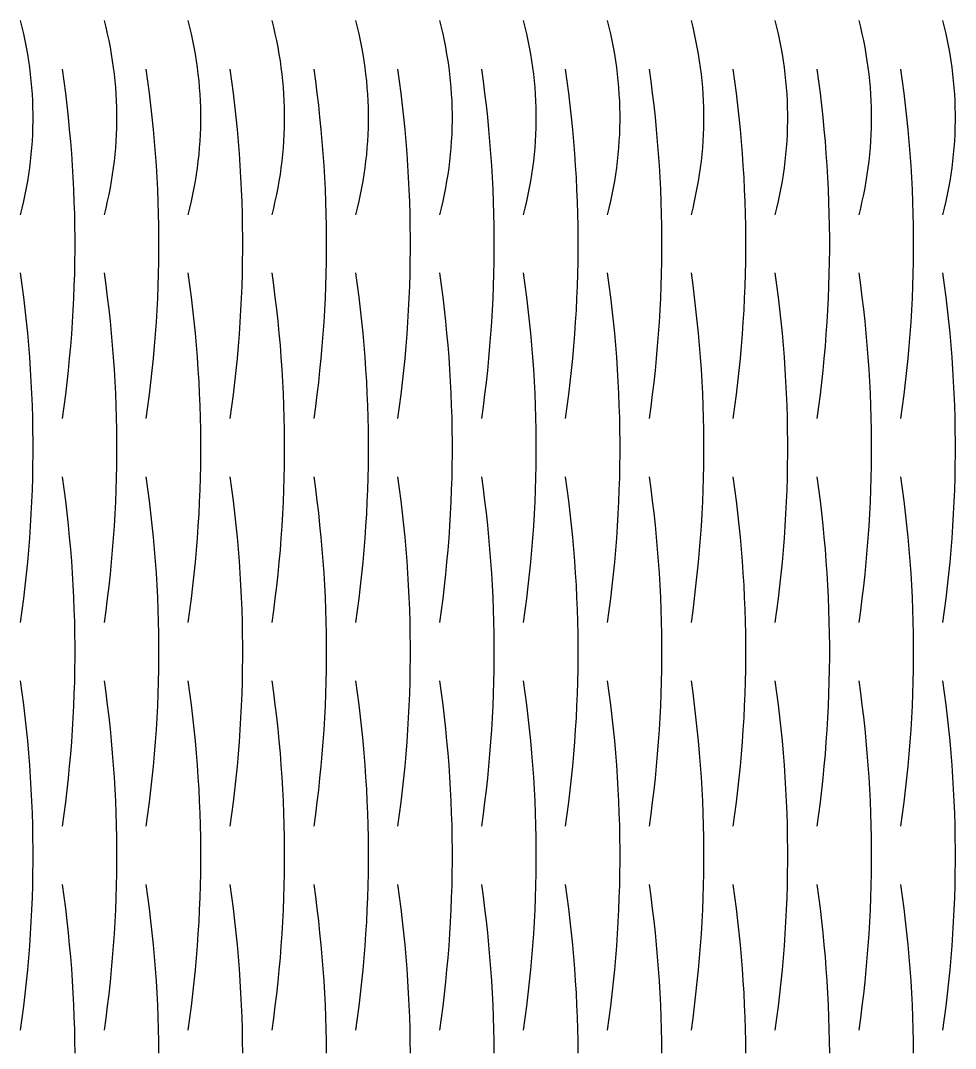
# Model space of a CAD drawing. Header units: millimetres. Extents: x 1.1 to 98.9, y 3 to 97.
# Drawn here: x 1.1 to 49.2, y 44.1 to 97 of the extents above; entities that cross this region are included whole.
import ezdxf

# ---------------------------------------------------------------- set-up
doc = ezdxf.new("R2010")
doc.units = ezdxf.units.MM
doc.layers.add('CUT', color=1, linetype='Continuous')

msp = doc.modelspace()

# ---------------------------------------------------------------- linework, layer by layer
at = {"layer": 'CUT'}
for points in [[(1.08, 87), (1.166, 87.345), (1.246, 87.69), (1.32, 88.034), (1.388, 88.379), (1.45, 88.724), (1.505, 89.069), (1.555, 89.414), (1.598, 89.759), (1.635, 90.103), (1.666, 90.448), (1.69, 90.793), (1.709, 91.138), (1.721, 91.483), (1.727, 91.828), (1.727, 92.172), (1.721, 92.517), (1.709, 92.862), (1.69, 93.207), (1.666, 93.552), (1.635, 93.897), (1.598, 94.241), (1.555, 94.586), (1.505, 94.931), (1.45, 95.276), (1.388, 95.621), (1.32, 95.966), (1.246, 96.31), (1.166, 96.655), (1.08, 97)], [(5.4, 87), (5.486, 87.345), (5.566, 87.69), (5.64, 88.034), (5.708, 88.379), (5.77, 88.724), (5.825, 89.069), (5.875, 89.414), (5.918, 89.759), (5.955, 90.103), (5.986, 90.448), (6.01, 90.793), (6.029, 91.138), (6.041, 91.483), (6.047, 91.828), (6.047, 92.172), (6.041, 92.517), (6.029, 92.862), (6.01, 93.207), (5.986, 93.552), (5.955, 93.897), (5.918, 94.241), (5.875, 94.586), (5.825, 94.931), (5.77, 95.276), (5.708, 95.621), (5.64, 95.966), (5.566, 96.31), (5.486, 96.655), (5.4, 97)], [(9.72, 87), (9.806, 87.345), (9.886, 87.69), (9.96, 88.034), (10.028, 88.379), (10.09, 88.724), (10.145, 89.069), (10.195, 89.414), (10.238, 89.759), (10.275, 90.103), (10.306, 90.448), (10.33, 90.793), (10.349, 91.138), (10.361, 91.483), (10.367, 91.828), (10.367, 92.172), (10.361, 92.517), (10.349, 92.862), (10.33, 93.207), (10.306, 93.552), (10.275, 93.897), (10.238, 94.241), (10.195, 94.586), (10.145, 94.931), (10.09, 95.276), (10.028, 95.621), (9.96, 95.966), (9.886, 96.31), (9.806, 96.655), (9.72, 97)], [(14.04, 87), (14.126, 87.345), (14.206, 87.69), (14.28, 88.034), (14.348, 88.379), (14.41, 88.724), (14.465, 89.069), (14.515, 89.414), (14.558, 89.759), (14.595, 90.103), (14.626, 90.448), (14.65, 90.793), (14.669, 91.138), (14.681, 91.483), (14.687, 91.828), (14.687, 92.172), (14.681, 92.517), (14.669, 92.862), (14.65, 93.207), (14.626, 93.552), (14.595, 93.897), (14.558, 94.241), (14.515, 94.586), (14.465, 94.931), (14.41, 95.276), (14.348, 95.621), (14.28, 95.966), (14.206, 96.31), (14.126, 96.655), (14.04, 97)], [(18.36, 87), (18.446, 87.345), (18.526, 87.69), (18.6, 88.034), (18.668, 88.379), (18.73, 88.724), (18.785, 89.069), (18.835, 89.414), (18.878, 89.759), (18.915, 90.103), (18.946, 90.448), (18.97, 90.793), (18.989, 91.138), (19.001, 91.483), (19.007, 91.828), (19.007, 92.172), (19.001, 92.517), (18.989, 92.862), (18.97, 93.207), (18.946, 93.552), (18.915, 93.897), (18.878, 94.241), (18.835, 94.586), (18.785, 94.931), (18.73, 95.276), (18.668, 95.621), (18.6, 95.966), (18.526, 96.31), (18.446, 96.655), (18.36, 97)], [(22.68, 87), (22.766, 87.345), (22.846, 87.69), (22.92, 88.034), (22.988, 88.379), (23.05, 88.724), (23.105, 89.069), (23.155, 89.414), (23.198, 89.759), (23.235, 90.103), (23.266, 90.448), (23.29, 90.793), (23.309, 91.138), (23.321, 91.483), (23.327, 91.828), (23.327, 92.172), (23.321, 92.517), (23.309, 92.862), (23.29, 93.207), (23.266, 93.552), (23.235, 93.897), (23.198, 94.241), (23.155, 94.586), (23.105, 94.931), (23.05, 95.276), (22.988, 95.621), (22.92, 95.966), (22.846, 96.31), (22.766, 96.655), (22.68, 97)], [(27, 87), (27.086, 87.345), (27.166, 87.69), (27.24, 88.034), (27.308, 88.379), (27.37, 88.724), (27.425, 89.069), (27.475, 89.414), (27.518, 89.759), (27.555, 90.103), (27.586, 90.448), (27.61, 90.793), (27.629, 91.138), (27.641, 91.483), (27.647, 91.828), (27.647, 92.172), (27.641, 92.517), (27.629, 92.862), (27.61, 93.207), (27.586, 93.552), (27.555, 93.897), (27.518, 94.241), (27.475, 94.586), (27.425, 94.931), (27.37, 95.276), (27.308, 95.621), (27.24, 95.966), (27.166, 96.31), (27.086, 96.655), (27, 97)], [(31.32, 87), (31.406, 87.345), (31.486, 87.69), (31.56, 88.034), (31.628, 88.379), (31.69, 88.724), (31.745, 89.069), (31.795, 89.414), (31.838, 89.759), (31.875, 90.103), (31.906, 90.448), (31.93, 90.793), (31.949, 91.138), (31.961, 91.483), (31.967, 91.828), (31.967, 92.172), (31.961, 92.517), (31.949, 92.862), (31.93, 93.207), (31.906, 93.552), (31.875, 93.897), (31.838, 94.241), (31.795, 94.586), (31.745, 94.931), (31.69, 95.276), (31.628, 95.621), (31.56, 95.966), (31.486, 96.31), (31.406, 96.655), (31.32, 97)], [(35.64, 87), (35.726, 87.345), (35.806, 87.69), (35.88, 88.034), (35.948, 88.379), (36.01, 88.724), (36.065, 89.069), (36.115, 89.414), (36.158, 89.759), (36.195, 90.103), (36.226, 90.448), (36.25, 90.793), (36.269, 91.138), (36.281, 91.483), (36.287, 91.828), (36.287, 92.172), (36.281, 92.517), (36.269, 92.862), (36.25, 93.207), (36.226, 93.552), (36.195, 93.897), (36.158, 94.241), (36.115, 94.586), (36.065, 94.931), (36.01, 95.276), (35.948, 95.621), (35.88, 95.966), (35.806, 96.31), (35.726, 96.655), (35.64, 97)], [(39.96, 87), (40.046, 87.345), (40.126, 87.69), (40.2, 88.034), (40.268, 88.379), (40.33, 88.724), (40.385, 89.069), (40.435, 89.414), (40.478, 89.759), (40.515, 90.103), (40.546, 90.448), (40.57, 90.793), (40.589, 91.138), (40.601, 91.483), (40.607, 91.828), (40.607, 92.172), (40.601, 92.517), (40.589, 92.862), (40.57, 93.207), (40.546, 93.552), (40.515, 93.897), (40.478, 94.241), (40.435, 94.586), (40.385, 94.931), (40.33, 95.276), (40.268, 95.621), (40.2, 95.966), (40.126, 96.31), (40.046, 96.655), (39.96, 97)], [(44.28, 87), (44.366, 87.345), (44.446, 87.69), (44.52, 88.034), (44.588, 88.379), (44.65, 88.724), (44.705, 89.069), (44.755, 89.414), (44.798, 89.759), (44.835, 90.103), (44.866, 90.448), (44.89, 90.793), (44.909, 91.138), (44.921, 91.483), (44.927, 91.828), (44.927, 92.172), (44.921, 92.517), (44.909, 92.862), (44.89, 93.207), (44.866, 93.552), (44.835, 93.897), (44.798, 94.241), (44.755, 94.586), (44.705, 94.931), (44.65, 95.276), (44.588, 95.621), (44.52, 95.966), (44.446, 96.31), (44.366, 96.655), (44.28, 97)], [(48.6, 87), (48.686, 87.345), (48.766, 87.69), (48.84, 88.034), (48.908, 88.379), (48.97, 88.724), (49.025, 89.069), (49.075, 89.414), (49.118, 89.759), (49.155, 90.103), (49.186, 90.448), (49.21, 90.793), (49.229, 91.138), (49.241, 91.483), (49.247, 91.828), (49.247, 92.172), (49.241, 92.517), (49.229, 92.862), (49.21, 93.207), (49.186, 93.552), (49.155, 93.897), (49.118, 94.241), (49.075, 94.586), (49.025, 94.931), (48.97, 95.276), (48.908, 95.621), (48.84, 95.966), (48.766, 96.31), (48.686, 96.655), (48.6, 97)], [(3.24, 76.5), (3.326, 77.121), (3.406, 77.741), (3.48, 78.362), (3.548, 78.983), (3.61, 79.603), (3.665, 80.224), (3.715, 80.845), (3.758, 81.466), (3.795, 82.086), (3.826, 82.707), (3.85, 83.328), (3.869, 83.948), (3.881, 84.569), (3.887, 85.19), (3.887, 85.81), (3.881, 86.431), (3.869, 87.052), (3.85, 87.672), (3.826, 88.293), (3.795, 88.914), (3.758, 89.534), (3.715, 90.155), (3.665, 90.776), (3.61, 91.397), (3.548, 92.017), (3.48, 92.638), (3.406, 93.259), (3.326, 93.879), (3.24, 94.5)], [(7.56, 76.5), (7.646, 77.121), (7.726, 77.741), (7.8, 78.362), (7.868, 78.983), (7.93, 79.603), (7.985, 80.224), (8.035, 80.845), (8.078, 81.466), (8.115, 82.086), (8.146, 82.707), (8.17, 83.328), (8.189, 83.948), (8.201, 84.569), (8.207, 85.19), (8.207, 85.81), (8.201, 86.431), (8.189, 87.052), (8.17, 87.672), (8.146, 88.293), (8.115, 88.914), (8.078, 89.534), (8.035, 90.155), (7.985, 90.776), (7.93, 91.397), (7.868, 92.017), (7.8, 92.638), (7.726, 93.259), (7.646, 93.879), (7.56, 94.5)], [(11.88, 76.5), (11.966, 77.121), (12.046, 77.741), (12.12, 78.362), (12.188, 78.983), (12.25, 79.603), (12.305, 80.224), (12.355, 80.845), (12.398, 81.466), (12.435, 82.086), (12.466, 82.707), (12.49, 83.328), (12.509, 83.948), (12.521, 84.569), (12.527, 85.19), (12.527, 85.81), (12.521, 86.431), (12.509, 87.052), (12.49, 87.672), (12.466, 88.293), (12.435, 88.914), (12.398, 89.534), (12.355, 90.155), (12.305, 90.776), (12.25, 91.397), (12.188, 92.017), (12.12, 92.638), (12.046, 93.259), (11.966, 93.879), (11.88, 94.5)], [(16.2, 76.5), (16.286, 77.121), (16.366, 77.741), (16.44, 78.362), (16.508, 78.983), (16.57, 79.603), (16.625, 80.224), (16.675, 80.845), (16.718, 81.466), (16.755, 82.086), (16.786, 82.707), (16.81, 83.328), (16.829, 83.948), (16.841, 84.569), (16.847, 85.19), (16.847, 85.81), (16.841, 86.431), (16.829, 87.052), (16.81, 87.672), (16.786, 88.293), (16.755, 88.914), (16.718, 89.534), (16.675, 90.155), (16.625, 90.776), (16.57, 91.397), (16.508, 92.017), (16.44, 92.638), (16.366, 93.259), (16.286, 93.879), (16.2, 94.5)], [(20.52, 76.5), (20.606, 77.121), (20.686, 77.741), (20.76, 78.362), (20.828, 78.983), (20.89, 79.603), (20.945, 80.224), (20.995, 80.845), (21.038, 81.466), (21.075, 82.086), (21.106, 82.707), (21.13, 83.328), (21.149, 83.948), (21.161, 84.569), (21.167, 85.19), (21.167, 85.81), (21.161, 86.431), (21.149, 87.052), (21.13, 87.672), (21.106, 88.293), (21.075, 88.914), (21.038, 89.534), (20.995, 90.155), (20.945, 90.776), (20.89, 91.397), (20.828, 92.017), (20.76, 92.638), (20.686, 93.259), (20.606, 93.879), (20.52, 94.5)], [(24.84, 76.5), (24.926, 77.121), (25.006, 77.741), (25.08, 78.362), (25.148, 78.983), (25.21, 79.603), (25.265, 80.224), (25.315, 80.845), (25.358, 81.466), (25.395, 82.086), (25.426, 82.707), (25.45, 83.328), (25.469, 83.948), (25.481, 84.569), (25.487, 85.19), (25.487, 85.81), (25.481, 86.431), (25.469, 87.052), (25.45, 87.672), (25.426, 88.293), (25.395, 88.914), (25.358, 89.534), (25.315, 90.155), (25.265, 90.776), (25.21, 91.397), (25.148, 92.017), (25.08, 92.638), (25.006, 93.259), (24.926, 93.879), (24.84, 94.5)], [(29.16, 76.5), (29.246, 77.121), (29.326, 77.741), (29.4, 78.362), (29.468, 78.983), (29.53, 79.603), (29.585, 80.224), (29.635, 80.845), (29.678, 81.466), (29.715, 82.086), (29.746, 82.707), (29.77, 83.328), (29.789, 83.948), (29.801, 84.569), (29.807, 85.19), (29.807, 85.81), (29.801, 86.431), (29.789, 87.052), (29.77, 87.672), (29.746, 88.293), (29.715, 88.914), (29.678, 89.534), (29.635, 90.155), (29.585, 90.776), (29.53, 91.397), (29.468, 92.017), (29.4, 92.638), (29.326, 93.259), (29.246, 93.879), (29.16, 94.5)], [(33.48, 76.5), (33.566, 77.121), (33.646, 77.741), (33.72, 78.362), (33.788, 78.983), (33.85, 79.603), (33.905, 80.224), (33.955, 80.845), (33.998, 81.466), (34.035, 82.086), (34.066, 82.707), (34.09, 83.328), (34.109, 83.948), (34.121, 84.569), (34.127, 85.19), (34.127, 85.81), (34.121, 86.431), (34.109, 87.052), (34.09, 87.672), (34.066, 88.293), (34.035, 88.914), (33.998, 89.534), (33.955, 90.155), (33.905, 90.776), (33.85, 91.397), (33.788, 92.017), (33.72, 92.638), (33.646, 93.259), (33.566, 93.879), (33.48, 94.5)], [(37.8, 76.5), (37.886, 77.121), (37.966, 77.741), (38.04, 78.362), (38.108, 78.983), (38.17, 79.603), (38.225, 80.224), (38.275, 80.845), (38.318, 81.466), (38.355, 82.086), (38.386, 82.707), (38.41, 83.328), (38.429, 83.948), (38.441, 84.569), (38.447, 85.19), (38.447, 85.81), (38.441, 86.431), (38.429, 87.052), (38.41, 87.672), (38.386, 88.293), (38.355, 88.914), (38.318, 89.534), (38.275, 90.155), (38.225, 90.776), (38.17, 91.397), (38.108, 92.017), (38.04, 92.638), (37.966, 93.259), (37.886, 93.879), (37.8, 94.5)], [(42.12, 76.5), (42.206, 77.121), (42.286, 77.741), (42.36, 78.362), (42.428, 78.983), (42.49, 79.603), (42.545, 80.224), (42.595, 80.845), (42.638, 81.466), (42.675, 82.086), (42.706, 82.707), (42.73, 83.328), (42.749, 83.948), (42.761, 84.569), (42.767, 85.19), (42.767, 85.81), (42.761, 86.431), (42.749, 87.052), (42.73, 87.672), (42.706, 88.293), (42.675, 88.914), (42.638, 89.534), (42.595, 90.155), (42.545, 90.776), (42.49, 91.397), (42.428, 92.017), (42.36, 92.638), (42.286, 93.259), (42.206, 93.879), (42.12, 94.5)], [(46.44, 76.5), (46.526, 77.121), (46.606, 77.741), (46.68, 78.362), (46.748, 78.983), (46.81, 79.603), (46.865, 80.224), (46.915, 80.845), (46.958, 81.466), (46.995, 82.086), (47.026, 82.707), (47.05, 83.328), (47.069, 83.948), (47.081, 84.569), (47.087, 85.19), (47.087, 85.81), (47.081, 86.431), (47.069, 87.052), (47.05, 87.672), (47.026, 88.293), (46.995, 88.914), (46.958, 89.534), (46.915, 90.155), (46.865, 90.776), (46.81, 91.397), (46.748, 92.017), (46.68, 92.638), (46.606, 93.259), (46.526, 93.879), (46.44, 94.5)], [(1.08, 66), (1.166, 66.621), (1.246, 67.241), (1.32, 67.862), (1.388, 68.483), (1.45, 69.103), (1.505, 69.724), (1.555, 70.345), (1.598, 70.966), (1.635, 71.586), (1.666, 72.207), (1.69, 72.828), (1.709, 73.448), (1.721, 74.069), (1.727, 74.69), (1.727, 75.31), (1.721, 75.931), (1.709, 76.552), (1.69, 77.172), (1.666, 77.793), (1.635, 78.414), (1.598, 79.034), (1.555, 79.655), (1.505, 80.276), (1.45, 80.897), (1.388, 81.517), (1.32, 82.138), (1.246, 82.759), (1.166, 83.379), (1.08, 84)], [(5.4, 66), (5.486, 66.621), (5.566, 67.241), (5.64, 67.862), (5.708, 68.483), (5.77, 69.103), (5.825, 69.724), (5.875, 70.345), (5.918, 70.966), (5.955, 71.586), (5.986, 72.207), (6.01, 72.828), (6.029, 73.448), (6.041, 74.069), (6.047, 74.69), (6.047, 75.31), (6.041, 75.931), (6.029, 76.552), (6.01, 77.172), (5.986, 77.793), (5.955, 78.414), (5.918, 79.034), (5.875, 79.655), (5.825, 80.276), (5.77, 80.897), (5.708, 81.517), (5.64, 82.138), (5.566, 82.759), (5.486, 83.379), (5.4, 84)], [(9.72, 66), (9.806, 66.621), (9.886, 67.241), (9.96, 67.862), (10.028, 68.483), (10.09, 69.103), (10.145, 69.724), (10.195, 70.345), (10.238, 70.966), (10.275, 71.586), (10.306, 72.207), (10.33, 72.828), (10.349, 73.448), (10.361, 74.069), (10.367, 74.69), (10.367, 75.31), (10.361, 75.931), (10.349, 76.552), (10.33, 77.172), (10.306, 77.793), (10.275, 78.414), (10.238, 79.034), (10.195, 79.655), (10.145, 80.276), (10.09, 80.897), (10.028, 81.517), (9.96, 82.138), (9.886, 82.759), (9.806, 83.379), (9.72, 84)], [(14.04, 66), (14.126, 66.621), (14.206, 67.241), (14.28, 67.862), (14.348, 68.483), (14.41, 69.103), (14.465, 69.724), (14.515, 70.345), (14.558, 70.966), (14.595, 71.586), (14.626, 72.207), (14.65, 72.828), (14.669, 73.448), (14.681, 74.069), (14.687, 74.69), (14.687, 75.31), (14.681, 75.931), (14.669, 76.552), (14.65, 77.172), (14.626, 77.793), (14.595, 78.414), (14.558, 79.034), (14.515, 79.655), (14.465, 80.276), (14.41, 80.897), (14.348, 81.517), (14.28, 82.138), (14.206, 82.759), (14.126, 83.379), (14.04, 84)], [(18.36, 66), (18.446, 66.621), (18.526, 67.241), (18.6, 67.862), (18.668, 68.483), (18.73, 69.103), (18.785, 69.724), (18.835, 70.345), (18.878, 70.966), (18.915, 71.586), (18.946, 72.207), (18.97, 72.828), (18.989, 73.448), (19.001, 74.069), (19.007, 74.69), (19.007, 75.31), (19.001, 75.931), (18.989, 76.552), (18.97, 77.172), (18.946, 77.793), (18.915, 78.414), (18.878, 79.034), (18.835, 79.655), (18.785, 80.276), (18.73, 80.897), (18.668, 81.517), (18.6, 82.138), (18.526, 82.759), (18.446, 83.379), (18.36, 84)], [(22.68, 66), (22.766, 66.621), (22.846, 67.241), (22.92, 67.862), (22.988, 68.483), (23.05, 69.103), (23.105, 69.724), (23.155, 70.345), (23.198, 70.966), (23.235, 71.586), (23.266, 72.207), (23.29, 72.828), (23.309, 73.448), (23.321, 74.069), (23.327, 74.69), (23.327, 75.31), (23.321, 75.931), (23.309, 76.552), (23.29, 77.172), (23.266, 77.793), (23.235, 78.414), (23.198, 79.034), (23.155, 79.655), (23.105, 80.276), (23.05, 80.897), (22.988, 81.517), (22.92, 82.138), (22.846, 82.759), (22.766, 83.379), (22.68, 84)], [(27, 66), (27.086, 66.621), (27.166, 67.241), (27.24, 67.862), (27.308, 68.483), (27.37, 69.103), (27.425, 69.724), (27.475, 70.345), (27.518, 70.966), (27.555, 71.586), (27.586, 72.207), (27.61, 72.828), (27.629, 73.448), (27.641, 74.069), (27.647, 74.69), (27.647, 75.31), (27.641, 75.931), (27.629, 76.552), (27.61, 77.172), (27.586, 77.793), (27.555, 78.414), (27.518, 79.034), (27.475, 79.655), (27.425, 80.276), (27.37, 80.897), (27.308, 81.517), (27.24, 82.138), (27.166, 82.759), (27.086, 83.379), (27, 84)], [(31.32, 66), (31.406, 66.621), (31.486, 67.241), (31.56, 67.862), (31.628, 68.483), (31.69, 69.103), (31.745, 69.724), (31.795, 70.345), (31.838, 70.966), (31.875, 71.586), (31.906, 72.207), (31.93, 72.828), (31.949, 73.448), (31.961, 74.069), (31.967, 74.69), (31.967, 75.31), (31.961, 75.931), (31.949, 76.552), (31.93, 77.172), (31.906, 77.793), (31.875, 78.414), (31.838, 79.034), (31.795, 79.655), (31.745, 80.276), (31.69, 80.897), (31.628, 81.517), (31.56, 82.138), (31.486, 82.759), (31.406, 83.379), (31.32, 84)], [(35.64, 66), (35.726, 66.621), (35.806, 67.241), (35.88, 67.862), (35.948, 68.483), (36.01, 69.103), (36.065, 69.724), (36.115, 70.345), (36.158, 70.966), (36.195, 71.586), (36.226, 72.207), (36.25, 72.828), (36.269, 73.448), (36.281, 74.069), (36.287, 74.69), (36.287, 75.31), (36.281, 75.931), (36.269, 76.552), (36.25, 77.172), (36.226, 77.793), (36.195, 78.414), (36.158, 79.034), (36.115, 79.655), (36.065, 80.276), (36.01, 80.897), (35.948, 81.517), (35.88, 82.138), (35.806, 82.759), (35.726, 83.379), (35.64, 84)], [(39.96, 66), (40.046, 66.621), (40.126, 67.241), (40.2, 67.862), (40.268, 68.483), (40.33, 69.103), (40.385, 69.724), (40.435, 70.345), (40.478, 70.966), (40.515, 71.586), (40.546, 72.207), (40.57, 72.828), (40.589, 73.448), (40.601, 74.069), (40.607, 74.69), (40.607, 75.31), (40.601, 75.931), (40.589, 76.552), (40.57, 77.172), (40.546, 77.793), (40.515, 78.414), (40.478, 79.034), (40.435, 79.655), (40.385, 80.276), (40.33, 80.897), (40.268, 81.517), (40.2, 82.138), (40.126, 82.759), (40.046, 83.379), (39.96, 84)], [(44.28, 66), (44.366, 66.621), (44.446, 67.241), (44.52, 67.862), (44.588, 68.483), (44.65, 69.103), (44.705, 69.724), (44.755, 70.345), (44.798, 70.966), (44.835, 71.586), (44.866, 72.207), (44.89, 72.828), (44.909, 73.448), (44.921, 74.069), (44.927, 74.69), (44.927, 75.31), (44.921, 75.931), (44.909, 76.552), (44.89, 77.172), (44.866, 77.793), (44.835, 78.414), (44.798, 79.034), (44.755, 79.655), (44.705, 80.276), (44.65, 80.897), (44.588, 81.517), (44.52, 82.138), (44.446, 82.759), (44.366, 83.379), (44.28, 84)], [(48.6, 66), (48.686, 66.621), (48.766, 67.241), (48.84, 67.862), (48.908, 68.483), (48.97, 69.103), (49.025, 69.724), (49.075, 70.345), (49.118, 70.966), (49.155, 71.586), (49.186, 72.207), (49.21, 72.828), (49.229, 73.448), (49.241, 74.069), (49.247, 74.69), (49.247, 75.31), (49.241, 75.931), (49.229, 76.552), (49.21, 77.172), (49.186, 77.793), (49.155, 78.414), (49.118, 79.034), (49.075, 79.655), (49.025, 80.276), (48.97, 80.897), (48.908, 81.517), (48.84, 82.138), (48.766, 82.759), (48.686, 83.379), (48.6, 84)], [(3.24, 55.5), (3.326, 56.121), (3.406, 56.741), (3.48, 57.362), (3.548, 57.983), (3.61, 58.603), (3.665, 59.224), (3.715, 59.845), (3.758, 60.466), (3.795, 61.086), (3.826, 61.707), (3.85, 62.328), (3.869, 62.948), (3.881, 63.569), (3.887, 64.19), (3.887, 64.81), (3.881, 65.431), (3.869, 66.052), (3.85, 66.672), (3.826, 67.293), (3.795, 67.914), (3.758, 68.534), (3.715, 69.155), (3.665, 69.776), (3.61, 70.397), (3.548, 71.017), (3.48, 71.638), (3.406, 72.259), (3.326, 72.879), (3.24, 73.5)], [(7.56, 55.5), (7.646, 56.121), (7.726, 56.741), (7.8, 57.362), (7.868, 57.983), (7.93, 58.603), (7.985, 59.224), (8.035, 59.845), (8.078, 60.466), (8.115, 61.086), (8.146, 61.707), (8.17, 62.328), (8.189, 62.948), (8.201, 63.569), (8.207, 64.19), (8.207, 64.81), (8.201, 65.431), (8.189, 66.052), (8.17, 66.672), (8.146, 67.293), (8.115, 67.914), (8.078, 68.534), (8.035, 69.155), (7.985, 69.776), (7.93, 70.397), (7.868, 71.017), (7.8, 71.638), (7.726, 72.259), (7.646, 72.879), (7.56, 73.5)], [(11.88, 55.5), (11.966, 56.121), (12.046, 56.741), (12.12, 57.362), (12.188, 57.983), (12.25, 58.603), (12.305, 59.224), (12.355, 59.845), (12.398, 60.466), (12.435, 61.086), (12.466, 61.707), (12.49, 62.328), (12.509, 62.948), (12.521, 63.569), (12.527, 64.19), (12.527, 64.81), (12.521, 65.431), (12.509, 66.052), (12.49, 66.672), (12.466, 67.293), (12.435, 67.914), (12.398, 68.534), (12.355, 69.155), (12.305, 69.776), (12.25, 70.397), (12.188, 71.017), (12.12, 71.638), (12.046, 72.259), (11.966, 72.879), (11.88, 73.5)], [(16.2, 55.5), (16.286, 56.121), (16.366, 56.741), (16.44, 57.362), (16.508, 57.983), (16.57, 58.603), (16.625, 59.224), (16.675, 59.845), (16.718, 60.466), (16.755, 61.086), (16.786, 61.707), (16.81, 62.328), (16.829, 62.948), (16.841, 63.569), (16.847, 64.19), (16.847, 64.81), (16.841, 65.431), (16.829, 66.052), (16.81, 66.672), (16.786, 67.293), (16.755, 67.914), (16.718, 68.534), (16.675, 69.155), (16.625, 69.776), (16.57, 70.397), (16.508, 71.017), (16.44, 71.638), (16.366, 72.259), (16.286, 72.879), (16.2, 73.5)], [(20.52, 55.5), (20.606, 56.121), (20.686, 56.741), (20.76, 57.362), (20.828, 57.983), (20.89, 58.603), (20.945, 59.224), (20.995, 59.845), (21.038, 60.466), (21.075, 61.086), (21.106, 61.707), (21.13, 62.328), (21.149, 62.948), (21.161, 63.569), (21.167, 64.19), (21.167, 64.81), (21.161, 65.431), (21.149, 66.052), (21.13, 66.672), (21.106, 67.293), (21.075, 67.914), (21.038, 68.534), (20.995, 69.155), (20.945, 69.776), (20.89, 70.397), (20.828, 71.017), (20.76, 71.638), (20.686, 72.259), (20.606, 72.879), (20.52, 73.5)], [(24.84, 55.5), (24.926, 56.121), (25.006, 56.741), (25.08, 57.362), (25.148, 57.983), (25.21, 58.603), (25.265, 59.224), (25.315, 59.845), (25.358, 60.466), (25.395, 61.086), (25.426, 61.707), (25.45, 62.328), (25.469, 62.948), (25.481, 63.569), (25.487, 64.19), (25.487, 64.81), (25.481, 65.431), (25.469, 66.052), (25.45, 66.672), (25.426, 67.293), (25.395, 67.914), (25.358, 68.534), (25.315, 69.155), (25.265, 69.776), (25.21, 70.397), (25.148, 71.017), (25.08, 71.638), (25.006, 72.259), (24.926, 72.879), (24.84, 73.5)], [(29.16, 55.5), (29.246, 56.121), (29.326, 56.741), (29.4, 57.362), (29.468, 57.983), (29.53, 58.603), (29.585, 59.224), (29.635, 59.845), (29.678, 60.466), (29.715, 61.086), (29.746, 61.707), (29.77, 62.328), (29.789, 62.948), (29.801, 63.569), (29.807, 64.19), (29.807, 64.81), (29.801, 65.431), (29.789, 66.052), (29.77, 66.672), (29.746, 67.293), (29.715, 67.914), (29.678, 68.534), (29.635, 69.155), (29.585, 69.776), (29.53, 70.397), (29.468, 71.017), (29.4, 71.638), (29.326, 72.259), (29.246, 72.879), (29.16, 73.5)], [(33.48, 55.5), (33.566, 56.121), (33.646, 56.741), (33.72, 57.362), (33.788, 57.983), (33.85, 58.603), (33.905, 59.224), (33.955, 59.845), (33.998, 60.466), (34.035, 61.086), (34.066, 61.707), (34.09, 62.328), (34.109, 62.948), (34.121, 63.569), (34.127, 64.19), (34.127, 64.81), (34.121, 65.431), (34.109, 66.052), (34.09, 66.672), (34.066, 67.293), (34.035, 67.914), (33.998, 68.534), (33.955, 69.155), (33.905, 69.776), (33.85, 70.397), (33.788, 71.017), (33.72, 71.638), (33.646, 72.259), (33.566, 72.879), (33.48, 73.5)], [(37.8, 55.5), (37.886, 56.121), (37.966, 56.741), (38.04, 57.362), (38.108, 57.983), (38.17, 58.603), (38.225, 59.224), (38.275, 59.845), (38.318, 60.466), (38.355, 61.086), (38.386, 61.707), (38.41, 62.328), (38.429, 62.948), (38.441, 63.569), (38.447, 64.19), (38.447, 64.81), (38.441, 65.431), (38.429, 66.052), (38.41, 66.672), (38.386, 67.293), (38.355, 67.914), (38.318, 68.534), (38.275, 69.155), (38.225, 69.776), (38.17, 70.397), (38.108, 71.017), (38.04, 71.638), (37.966, 72.259), (37.886, 72.879), (37.8, 73.5)], [(42.12, 55.5), (42.206, 56.121), (42.286, 56.741), (42.36, 57.362), (42.428, 57.983), (42.49, 58.603), (42.545, 59.224), (42.595, 59.845), (42.638, 60.466), (42.675, 61.086), (42.706, 61.707), (42.73, 62.328), (42.749, 62.948), (42.761, 63.569), (42.767, 64.19), (42.767, 64.81), (42.761, 65.431), (42.749, 66.052), (42.73, 66.672), (42.706, 67.293), (42.675, 67.914), (42.638, 68.534), (42.595, 69.155), (42.545, 69.776), (42.49, 70.397), (42.428, 71.017), (42.36, 71.638), (42.286, 72.259), (42.206, 72.879), (42.12, 73.5)], [(46.44, 55.5), (46.526, 56.121), (46.606, 56.741), (46.68, 57.362), (46.748, 57.983), (46.81, 58.603), (46.865, 59.224), (46.915, 59.845), (46.958, 60.466), (46.995, 61.086), (47.026, 61.707), (47.05, 62.328), (47.069, 62.948), (47.081, 63.569), (47.087, 64.19), (47.087, 64.81), (47.081, 65.431), (47.069, 66.052), (47.05, 66.672), (47.026, 67.293), (46.995, 67.914), (46.958, 68.534), (46.915, 69.155), (46.865, 69.776), (46.81, 70.397), (46.748, 71.017), (46.68, 71.638), (46.606, 72.259), (46.526, 72.879), (46.44, 73.5)], [(1.08, 45), (1.166, 45.621), (1.246, 46.241), (1.32, 46.862), (1.388, 47.483), (1.45, 48.103), (1.505, 48.724), (1.555, 49.345), (1.598, 49.966), (1.635, 50.586), (1.666, 51.207), (1.69, 51.828), (1.709, 52.448), (1.721, 53.069), (1.727, 53.69), (1.727, 54.31), (1.721, 54.931), (1.709, 55.552), (1.69, 56.172), (1.666, 56.793), (1.635, 57.414), (1.598, 58.034), (1.555, 58.655), (1.505, 59.276), (1.45, 59.897), (1.388, 60.517), (1.32, 61.138), (1.246, 61.759), (1.166, 62.379), (1.08, 63)], [(5.4, 45), (5.486, 45.621), (5.566, 46.241), (5.64, 46.862), (5.708, 47.483), (5.77, 48.103), (5.825, 48.724), (5.875, 49.345), (5.918, 49.966), (5.955, 50.586), (5.986, 51.207), (6.01, 51.828), (6.029, 52.448), (6.041, 53.069), (6.047, 53.69), (6.047, 54.31), (6.041, 54.931), (6.029, 55.552), (6.01, 56.172), (5.986, 56.793), (5.955, 57.414), (5.918, 58.034), (5.875, 58.655), (5.825, 59.276), (5.77, 59.897), (5.708, 60.517), (5.64, 61.138), (5.566, 61.759), (5.486, 62.379), (5.4, 63)], [(9.72, 45), (9.806, 45.621), (9.886, 46.241), (9.96, 46.862), (10.028, 47.483), (10.09, 48.103), (10.145, 48.724), (10.195, 49.345), (10.238, 49.966), (10.275, 50.586), (10.306, 51.207), (10.33, 51.828), (10.349, 52.448), (10.361, 53.069), (10.367, 53.69), (10.367, 54.31), (10.361, 54.931), (10.349, 55.552), (10.33, 56.172), (10.306, 56.793), (10.275, 57.414), (10.238, 58.034), (10.195, 58.655), (10.145, 59.276), (10.09, 59.897), (10.028, 60.517), (9.96, 61.138), (9.886, 61.759), (9.806, 62.379), (9.72, 63)], [(14.04, 45), (14.126, 45.621), (14.206, 46.241), (14.28, 46.862), (14.348, 47.483), (14.41, 48.103), (14.465, 48.724), (14.515, 49.345), (14.558, 49.966), (14.595, 50.586), (14.626, 51.207), (14.65, 51.828), (14.669, 52.448), (14.681, 53.069), (14.687, 53.69), (14.687, 54.31), (14.681, 54.931), (14.669, 55.552), (14.65, 56.172), (14.626, 56.793), (14.595, 57.414), (14.558, 58.034), (14.515, 58.655), (14.465, 59.276), (14.41, 59.897), (14.348, 60.517), (14.28, 61.138), (14.206, 61.759), (14.126, 62.379), (14.04, 63)], [(18.36, 45), (18.446, 45.621), (18.526, 46.241), (18.6, 46.862), (18.668, 47.483), (18.73, 48.103), (18.785, 48.724), (18.835, 49.345), (18.878, 49.966), (18.915, 50.586), (18.946, 51.207), (18.97, 51.828), (18.989, 52.448), (19.001, 53.069), (19.007, 53.69), (19.007, 54.31), (19.001, 54.931), (18.989, 55.552), (18.97, 56.172), (18.946, 56.793), (18.915, 57.414), (18.878, 58.034), (18.835, 58.655), (18.785, 59.276), (18.73, 59.897), (18.668, 60.517), (18.6, 61.138), (18.526, 61.759), (18.446, 62.379), (18.36, 63)], [(22.68, 45), (22.766, 45.621), (22.846, 46.241), (22.92, 46.862), (22.988, 47.483), (23.05, 48.103), (23.105, 48.724), (23.155, 49.345), (23.198, 49.966), (23.235, 50.586), (23.266, 51.207), (23.29, 51.828), (23.309, 52.448), (23.321, 53.069), (23.327, 53.69), (23.327, 54.31), (23.321, 54.931), (23.309, 55.552), (23.29, 56.172), (23.266, 56.793), (23.235, 57.414), (23.198, 58.034), (23.155, 58.655), (23.105, 59.276), (23.05, 59.897), (22.988, 60.517), (22.92, 61.138), (22.846, 61.759), (22.766, 62.379), (22.68, 63)], [(27, 45), (27.086, 45.621), (27.166, 46.241), (27.24, 46.862), (27.308, 47.483), (27.37, 48.103), (27.425, 48.724), (27.475, 49.345), (27.518, 49.966), (27.555, 50.586), (27.586, 51.207), (27.61, 51.828), (27.629, 52.448), (27.641, 53.069), (27.647, 53.69), (27.647, 54.31), (27.641, 54.931), (27.629, 55.552), (27.61, 56.172), (27.586, 56.793), (27.555, 57.414), (27.518, 58.034), (27.475, 58.655), (27.425, 59.276), (27.37, 59.897), (27.308, 60.517), (27.24, 61.138), (27.166, 61.759), (27.086, 62.379), (27, 63)], [(31.32, 45), (31.406, 45.621), (31.486, 46.241), (31.56, 46.862), (31.628, 47.483), (31.69, 48.103), (31.745, 48.724), (31.795, 49.345), (31.838, 49.966), (31.875, 50.586), (31.906, 51.207), (31.93, 51.828), (31.949, 52.448), (31.961, 53.069), (31.967, 53.69), (31.967, 54.31), (31.961, 54.931), (31.949, 55.552), (31.93, 56.172), (31.906, 56.793), (31.875, 57.414), (31.838, 58.034), (31.795, 58.655), (31.745, 59.276), (31.69, 59.897), (31.628, 60.517), (31.56, 61.138), (31.486, 61.759), (31.406, 62.379), (31.32, 63)], [(35.64, 45), (35.726, 45.621), (35.806, 46.241), (35.88, 46.862), (35.948, 47.483), (36.01, 48.103), (36.065, 48.724), (36.115, 49.345), (36.158, 49.966), (36.195, 50.586), (36.226, 51.207), (36.25, 51.828), (36.269, 52.448), (36.281, 53.069), (36.287, 53.69), (36.287, 54.31), (36.281, 54.931), (36.269, 55.552), (36.25, 56.172), (36.226, 56.793), (36.195, 57.414), (36.158, 58.034), (36.115, 58.655), (36.065, 59.276), (36.01, 59.897), (35.948, 60.517), (35.88, 61.138), (35.806, 61.759), (35.726, 62.379), (35.64, 63)], [(39.96, 45), (40.046, 45.621), (40.126, 46.241), (40.2, 46.862), (40.268, 47.483), (40.33, 48.103), (40.385, 48.724), (40.435, 49.345), (40.478, 49.966), (40.515, 50.586), (40.546, 51.207), (40.57, 51.828), (40.589, 52.448), (40.601, 53.069), (40.607, 53.69), (40.607, 54.31), (40.601, 54.931), (40.589, 55.552), (40.57, 56.172), (40.546, 56.793), (40.515, 57.414), (40.478, 58.034), (40.435, 58.655), (40.385, 59.276), (40.33, 59.897), (40.268, 60.517), (40.2, 61.138), (40.126, 61.759), (40.046, 62.379), (39.96, 63)], [(44.28, 45), (44.366, 45.621), (44.446, 46.241), (44.52, 46.862), (44.588, 47.483), (44.65, 48.103), (44.705, 48.724), (44.755, 49.345), (44.798, 49.966), (44.835, 50.586), (44.866, 51.207), (44.89, 51.828), (44.909, 52.448), (44.921, 53.069), (44.927, 53.69), (44.927, 54.31), (44.921, 54.931), (44.909, 55.552), (44.89, 56.172), (44.866, 56.793), (44.835, 57.414), (44.798, 58.034), (44.755, 58.655), (44.705, 59.276), (44.65, 59.897), (44.588, 60.517), (44.52, 61.138), (44.446, 61.759), (44.366, 62.379), (44.28, 63)], [(48.6, 45), (48.686, 45.621), (48.766, 46.241), (48.84, 46.862), (48.908, 47.483), (48.97, 48.103), (49.025, 48.724), (49.075, 49.345), (49.118, 49.966), (49.155, 50.586), (49.186, 51.207), (49.21, 51.828), (49.229, 52.448), (49.241, 53.069), (49.247, 53.69), (49.247, 54.31), (49.241, 54.931), (49.229, 55.552), (49.21, 56.172), (49.186, 56.793), (49.155, 57.414), (49.118, 58.034), (49.075, 58.655), (49.025, 59.276), (48.97, 59.897), (48.908, 60.517), (48.84, 61.138), (48.766, 61.759), (48.686, 62.379), (48.6, 63)], [(3.887, 43.81), (3.881, 44.431), (3.869, 45.052), (3.85, 45.672), (3.826, 46.293), (3.795, 46.914), (3.758, 47.534), (3.715, 48.155), (3.665, 48.776), (3.61, 49.397), (3.548, 50.017), (3.48, 50.638), (3.406, 51.259), (3.326, 51.879), (3.24, 52.5)], [(8.207, 43.81), (8.201, 44.431), (8.189, 45.052), (8.17, 45.672), (8.146, 46.293), (8.115, 46.914), (8.078, 47.534), (8.035, 48.155), (7.985, 48.776), (7.93, 49.397), (7.868, 50.017), (7.8, 50.638), (7.726, 51.259), (7.646, 51.879), (7.56, 52.5)], [(12.527, 43.81), (12.521, 44.431), (12.509, 45.052), (12.49, 45.672), (12.466, 46.293), (12.435, 46.914), (12.398, 47.534), (12.355, 48.155), (12.305, 48.776), (12.25, 49.397), (12.188, 50.017), (12.12, 50.638), (12.046, 51.259), (11.966, 51.879), (11.88, 52.5)], [(16.847, 43.81), (16.841, 44.431), (16.829, 45.052), (16.81, 45.672), (16.786, 46.293), (16.755, 46.914), (16.718, 47.534), (16.675, 48.155), (16.625, 48.776), (16.57, 49.397), (16.508, 50.017), (16.44, 50.638), (16.366, 51.259), (16.286, 51.879), (16.2, 52.5)], [(21.167, 43.81), (21.161, 44.431), (21.149, 45.052), (21.13, 45.672), (21.106, 46.293), (21.075, 46.914), (21.038, 47.534), (20.995, 48.155), (20.945, 48.776), (20.89, 49.397), (20.828, 50.017), (20.76, 50.638), (20.686, 51.259), (20.606, 51.879), (20.52, 52.5)], [(25.487, 43.81), (25.481, 44.431), (25.469, 45.052), (25.45, 45.672), (25.426, 46.293), (25.395, 46.914), (25.358, 47.534), (25.315, 48.155), (25.265, 48.776), (25.21, 49.397), (25.148, 50.017), (25.08, 50.638), (25.006, 51.259), (24.926, 51.879), (24.84, 52.5)], [(29.807, 43.81), (29.801, 44.431), (29.789, 45.052), (29.77, 45.672), (29.746, 46.293), (29.715, 46.914), (29.678, 47.534), (29.635, 48.155), (29.585, 48.776), (29.53, 49.397), (29.468, 50.017), (29.4, 50.638), (29.326, 51.259), (29.246, 51.879), (29.16, 52.5)], [(34.127, 43.81), (34.121, 44.431), (34.109, 45.052), (34.09, 45.672), (34.066, 46.293), (34.035, 46.914), (33.998, 47.534), (33.955, 48.155), (33.905, 48.776), (33.85, 49.397), (33.788, 50.017), (33.72, 50.638), (33.646, 51.259), (33.566, 51.879), (33.48, 52.5)], [(38.447, 43.81), (38.441, 44.431), (38.429, 45.052), (38.41, 45.672), (38.386, 46.293), (38.355, 46.914), (38.318, 47.534), (38.275, 48.155), (38.225, 48.776), (38.17, 49.397), (38.108, 50.017), (38.04, 50.638), (37.966, 51.259), (37.886, 51.879), (37.8, 52.5)], [(42.767, 43.81), (42.761, 44.431), (42.749, 45.052), (42.73, 45.672), (42.706, 46.293), (42.675, 46.914), (42.638, 47.534), (42.595, 48.155), (42.545, 48.776), (42.49, 49.397), (42.428, 50.017), (42.36, 50.638), (42.286, 51.259), (42.206, 51.879), (42.12, 52.5)], [(47.087, 43.81), (47.081, 44.431), (47.069, 45.052), (47.05, 45.672), (47.026, 46.293), (46.995, 46.914), (46.958, 47.534), (46.915, 48.155), (46.865, 48.776), (46.81, 49.397), (46.748, 50.017), (46.68, 50.638), (46.606, 51.259), (46.526, 51.879), (46.44, 52.5)]]:
    msp.add_lwpolyline(points, dxfattribs=at)

doc.saveas('drawing.dxf')
